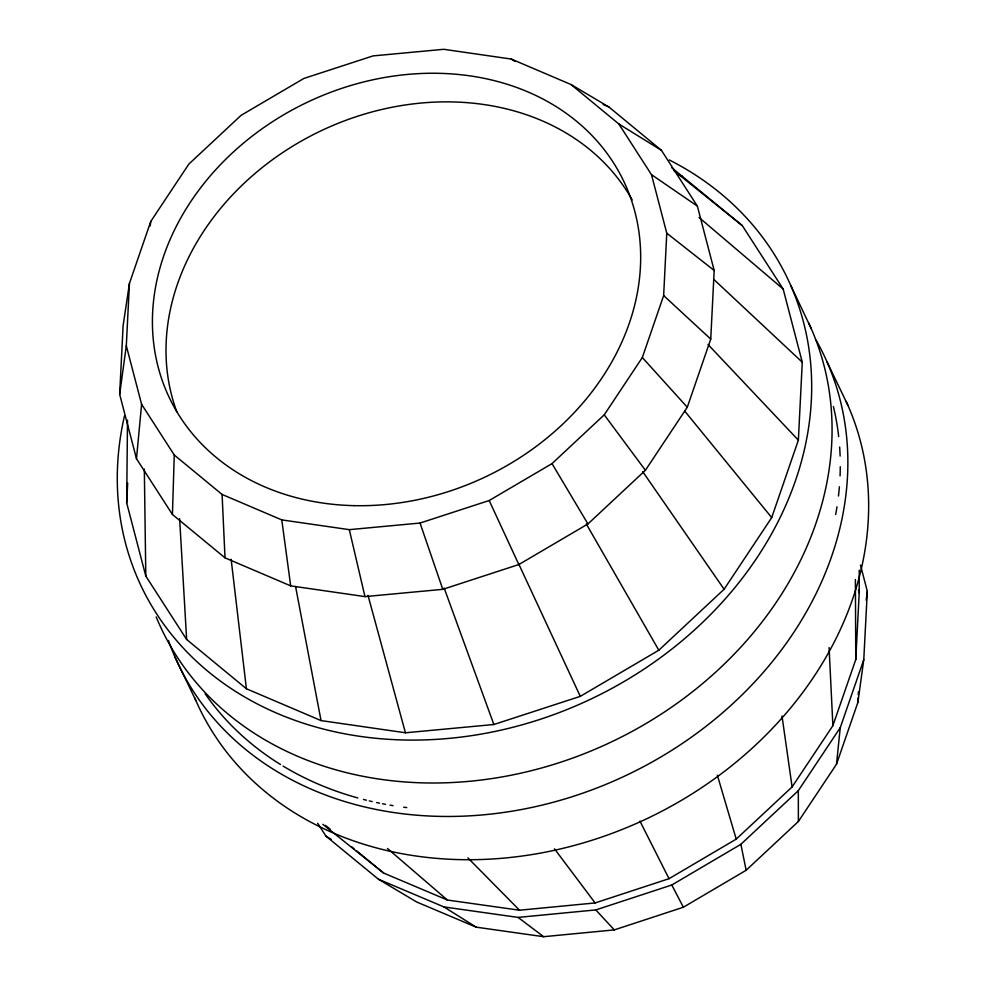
<?xml version="1.0" encoding="UTF-8"?>
<svg xmlns="http://www.w3.org/2000/svg" width="986" height="986" viewBox="0 0 986 986"><rect width="100%" height="100%" fill="white"/><g stroke="black" fill="none" stroke-linecap="round" stroke-linejoin="round"><path stroke-width="1.48" d="M322.829 824.308L383.653 873.066L447.397 900.033L519.523 910.214L595.125 902.942L669.038 878.686L736.222 839.123L792.103 786.939L832.887 725.671L855.774 659.535L859.213 593.005L859.237 570.154M671.786 167.731L742.322 225.646L783.155 289.021L802.271 362.195L798.364 440.163L771.705 517.601L724.106 589.246L658.821 650.218L580.286 696.362L493.863 724.513L405.431 732.783L321.029 720.581L246.401 688.758L186.637 639.47L145.805 576.083L126.689 502.909L127.502 420.196M172.427 514.482L174.263 455.014L141.602 404.297L126.307 345.766L129.437 283.401L150.759 221.443L188.831 164.12L241.065 115.35L303.898 78.436L373.041 55.906L443.774 49.3L511.303 59.061L571.005 84.525L608.83 106.944L661.421 150.316L697.361 206.099L714.184 270.484L710.746 339.098L687.279 407.243L645.399 470.297L587.939 523.948L518.833 564.547L442.788 589.332L364.968 596.604L290.685 585.869L225.018 557.854L172.427 514.482L136.487 458.712L119.663 394.314L123.102 325.713L129.437 283.401M126.689 502.909L127.687 483.041M174.263 455.014L222.084 494.442L281.786 519.905L349.303 529.655L420.048 523.048L489.192 500.518L552.012 463.617L604.245 414.835L642.33 357.524L663.652 295.566L666.77 233.189L651.487 174.658L618.814 123.953L571.005 84.525M317.64 823.236L325.959 836.14L378.414 879.216L416.647 901.98L476.226 927.173L543.631 936.7L614.278 929.897L683.36 907.231L746.155 870.256L798.377 821.486L836.498 764.236L857.882 702.414L858.116 697.866M858.276 694.834L858.436 691.79M857.882 702.414L863.773 659.683L867.31 591.292L860.482 565.052M136.487 458.712L141.602 404.297M836.498 764.236L840.245 727.693L863.773 659.683M150.242 225.954L150.759 221.443M866.189 600.191L867.31 591.292M119.663 394.314L126.307 345.766M378.414 879.216L443.946 906.935L518.094 917.411L595.815 909.918L671.799 884.997L740.868 844.312L798.327 790.661L840.245 727.693M603.247 104.565L608.83 106.944M678.331 174.547L682.558 176.358M618.814 123.953L661.421 150.316M325.959 836.14L331.173 839.369M511.303 59.061L515.123 61.44M443.946 906.935L476.226 927.173M651.487 174.658L697.361 206.099M518.094 917.411L543.631 936.7M666.77 233.189L714.184 270.484M673.956 170.701L742.322 225.646M325.454 825.405L330.236 829.251M351.608 846.752L353.986 848.712M356.353 850.659L383.653 873.066M699.049 217.487L783.155 289.021M387.449 848.453L447.397 900.033M663.652 295.566L710.746 339.098M713.901 279.506L802.271 362.195M467.869 857.869L519.523 910.214M707.985 344.471L798.364 440.163M595.815 909.918L614.278 929.897M642.33 357.524L687.279 407.243M684.74 411.125L771.705 517.601M554.489 848.835L595.125 902.942M604.245 414.835L645.399 470.297M642.675 471.591L724.106 589.246M552.012 463.617L587.939 523.948M586.337 524.034L658.821 650.218M671.799 884.997L683.36 907.231M639.914 821.079L669.038 878.686M827.205 362.256L847.985 405.505M175.052 657.218L195.832 700.467M790.809 285.583L811.182 328.511M518.648 563.795L580.286 696.362M489.192 500.518L518.833 564.547M444.168 588.063L493.863 724.513M420.048 523.048L442.788 589.332M717.352 775.181L736.222 839.123M367.988 595.31L405.431 732.783M858.449 590.035L859.213 593.005M349.303 529.655L364.968 596.604M740.868 844.312L746.155 870.256M295.566 586.485L321.029 720.581M781.997 715.947L792.103 786.939M281.786 519.905L290.685 585.869M231.143 559.321L246.401 688.758M179.625 518.698L186.637 639.47M829.078 647.555L832.887 725.671M222.084 494.442L225.018 557.854M144.326 469.028L145.805 576.083M855.392 579.558L855.774 659.535M798.327 790.661L798.377 821.486M176.753 411.692A251.664 207.405 -25.4 0 1 323.42 129.684A251.664 207.405 -25.4 0 1 632.211 199.948M833.392 406.491A349.537 288.06 -25.4 0 1 838.679 436.527M839.641 447.003A349.537 288.06 -25.4 0 1 840.121 456.062M840.269 466.735A349.537 288.06 -25.4 0 1 840.06 475.955M839.382 486.751A349.537 288.06 -25.4 0 1 838.47 496.02M836.991 506.804A349.537 288.06 -25.4 0 1 835.684 514.47M406.725 807.596A349.537 288.06 -25.4 0 1 403.668 807.201M393.032 805.648A349.537 288.06 -25.4 0 1 390.012 805.143M385.514 804.342A349.537 288.06 -25.4 0 1 382.531 803.763M379.561 803.171A349.537 288.06 -25.4 0 1 376.603 802.555M372.19 801.581A349.537 288.06 -25.4 0 1 369.269 800.903M366.373 800.188A349.537 288.06 -25.4 0 1 363.477 799.461M357.77 797.945A349.537 288.06 -25.4 0 1 283.13 766.11M280.505 764.507A349.537 288.06 -25.4 0 1 205.125 693.737M669.321 159.966A357.93 294.974 -25.4 0 1 771.077 534.757A357.93 294.974 -25.4 0 1 346.752 734.188A357.93 294.974 -25.4 0 1 124.433 416.067M808.705 323.038A357.93 294.974 -25.4 0 1 603.444 745.613A357.93 294.974 -25.4 0 1 156.195 616.916M816.223 340.33A357.93 293.606 -25.7 0 1 622.745 776.993A357.93 293.606 -25.7 0 1 168.433 640.469M846.111 401.339A357.93 293.606 -25.7 0 1 640.789 821.498A357.93 293.606 -25.7 0 1 194.649 697.731M354.036 505.645A251.664 207.405 -25.4 0 0 625.987 186.144A251.664 207.405 -25.4 0 0 209.611 176.654A251.664 207.405 -25.4 0 0 354.036 505.645"/></g></svg>
